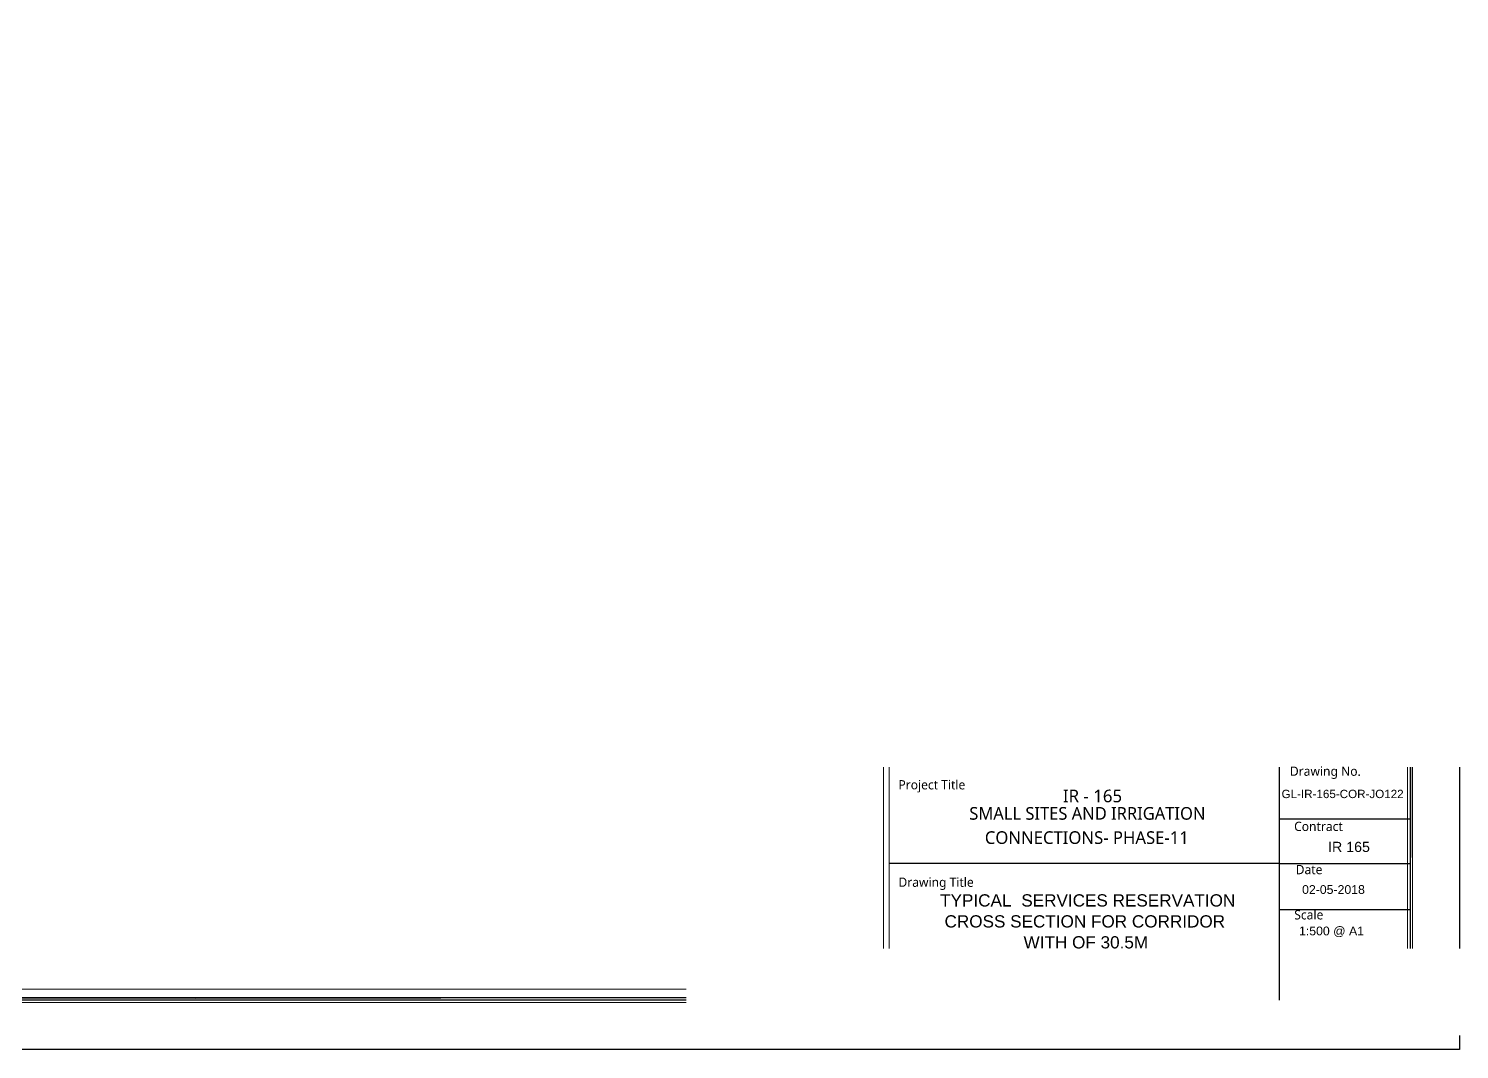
# Model space of a CAD drawing. Header units: inches. Extents: x 2 to 859, y 1 to 607.
# Drawn here: x 570.9 to 859.2, y 0.7 to 206.5 of the extents above; entities that cross this region are included whole.
import ezdxf

# ---------------------------------------------------------------- set-up
doc = ezdxf.new("R2010")
doc.units = ezdxf.units.IN
doc.header["$MEASUREMENT"] = 0
doc.layers.add('PDF_Geometry', color=7, linetype='Continuous', true_color=0x00b8b8)
doc.layers.add('PDF_Text', color=7, linetype='Continuous')
doc.styles.add('PDF Arial', font='arial.ttf')
doc.styles.add('PDF Segoe UI', font='segoeui.ttf')

msp = doc.modelspace()

# ---------------------------------------------------------------- linework, layer by layer
at = {"layer": 'PDF_Geometry', "color": 7, "lineweight": 25}
for points in [[(859.2, 3.5), (859.2, 0.72), (1.89, 0.72), (1.89, 607.38)], [(703.35, 10.67), (11.84, 10.67), (11.84, 597.43)], [(822.97, 10.67), (822.97, 57.6)], [(849.25, 57.6), (849.25, 21.06)], [(859.2, 57.6), (859.2, 21.06)], [(822.97, 47.22), (849.24, 47.22)], [(822.97, 38.18), (744.28, 38.18)], [(822.97, 38.18), (849.24, 38.18)], [(822.97, 28.95), (849.24, 28.95)]]:
    msp.add_lwpolyline(points, dxfattribs=at)
at = {"layer": 'PDF_Geometry', "color": 7, "lineweight": 0}
for points in [[(703.35, 12.88), (13.86, 12.88), (13.86, 596.19), (743.17, 596.19), (743.17, 210.07)], [(743.17, 57.6), (743.17, 21.06)], [(848.73, 57.6), (848.73, 21.06)], [(849.75, 21.06), (849.68, 57.6)], [(849.75, 21.06), (849.68, 57.6)], [(849.77, 57.6), (849.77, 21.06)], [(12.36, 11.19), (11.32, 10.15), (703.35, 11.14)], [(11.32, 10.15), (703.35, 11.14)], [(703.35, 10.15), (11.32, 10.15)], [(703.35, 11.19), (12.36, 11.19)]]:
    msp.add_lwpolyline(points, dxfattribs=at)
at = {"layer": 'PDF_Geometry', "color": 7, "lineweight": 13}
msp.add_lwpolyline([(744.28, 21.06), (744.28, 57.6)], dxfattribs=at)

# ---------------------------------------------------------------- texts
at = {"layer": 'PDF_Text', "attachment_point": 7}
for s, insert, char_height, style in [('\\W1.000331;Drawing No.', (825.04, 55.25), 1.867, 'PDF Segoe UI'), ('\\W0.999980;Project Title', (746.15, 52.51), 1.867, 'PDF Segoe UI'), ('\\W1.020758;IR - 165', (779.29, 50.5), 2.5501, 'PDF Segoe UI'), ('\\W1.000119;SMALL SITES AND IRRIGATION', (760.43, 46.99), 2.5501, 'PDF Segoe UI'), ('\\W1.000314;Contract', (825.89, 44.72), 1.867, 'PDF Segoe UI'), ('\\W1.011094;CONNECTIONS- PHASE-11', (763.56, 42.11), 2.5501, 'PDF Segoe UI'), ('\\W0.999934;Date', (826.21, 36.01), 1.867, 'PDF Segoe UI'), ('\\W1.000180;Drawing Title', (746.15, 32.87), 1.867, 'PDF Segoe UI'), ('\\W1.000936;TYPICAL', (754.55, 29.49), 2.4674, 'PDF Arial'), ('\\W1.000901;SERVICES RESERVATION', (770.91, 29.49), 2.4674, 'PDF Arial'), ('\\W0.999365;Scale', (825.92, 26.9), 1.867, 'PDF Segoe UI'), ('\\W1.000822;CROSS SECTION FOR CORRIDOR', (755.44, 25.26), 2.4674, 'PDF Arial'), ('\\W1.000795;WITH OF 30.5M', (771.37, 21.04), 2.4674, 'PDF Arial')]:
    msp.add_mtext(s, dxfattribs=dict(at, insert=insert, char_height=char_height, style=style))
at = {"layer": 'PDF_Text', "color": 82, "true_color": 0x2eb800, "attachment_point": 7, "style": 'PDF Arial'}
for s, insert, char_height in [('\\W1.000790;GL-IR-165-COR-JO122', (823.36, 51.36), 1.6759), ('\\W1.000904;IR 165', (832.73, 40.49), 2.0484), ('\\W1.000868;02-05-2018', (827.5, 32.04), 1.7691), ('\\W1.000877;1:500 @ A1', (826.88, 23.36), 1.7691)]:
    msp.add_mtext(s, dxfattribs=dict(at, insert=insert, char_height=char_height))

doc.saveas('drawing.dxf')
